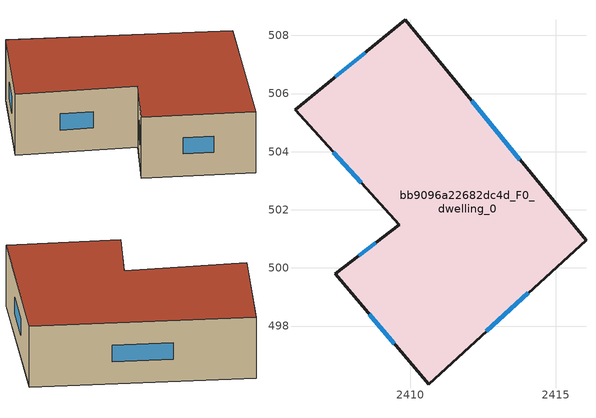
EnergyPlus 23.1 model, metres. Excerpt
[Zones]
bb9096a22682dc4d_F0_dwelling_0
 floor ground (EU_floor_Construction): 2409.84,508.53 2416.05,500.95 2410.64,496 2407.42,499.8 2409.62,501.48 2406.04,505.43 z0
 wall outside (EU_wall_Construction): 2406.04,505.43 2409.62,501.48 2407.42,499.8 2410.64,496 2416.05,500.95 2409.84,508.53 2406.04,505.43 z0:3
 window (EU_Window_Construction): 2407.35,503.99 2408.31,502.93 / 2408.45,507.4 2407.43,506.57 / 2413.77,503.73 2412.11,505.76 / 2412.62,497.82 2414.07,499.14 / 2408.6,498.41 2409.46,497.39 / 2408.82,500.87 2408.23,500.42 z1.1:1.9
 roof outside (EU_roof_Construction): 2416.05,500.95 2409.84,508.53 2406.04,505.43 2409.62,501.48 2407.42,499.8 2410.64,496 z3
[Building]
EU S2 Campaign: North Axis=0; Terrain=City; Solar Distribution=FullExterior
[Site:Location]
Bologna: Latitude=44.5; Longitude=11.25; Time Zone=1; Elevation=37
[SizingPeriod:WeatherFileDays]
AnnualSizingPeriod: Begin Month=1; Begin Day of Month=1; End Month=12; End Day of Month=31; Day of Week for Start Day=Monday; Use Weather File Daylight Saving Period=No; Use Weather File Rain and Snow Indicators=No
[MATERIAL]
EU_InternalMass_Material: Roughness=MediumRough; Thickness=0.1; Conductivity=1; Density=1800; Specific Heat=900; Thermal Absorptance=0.9; Solar Absorptance=0.7; Visible Absorptance=0.7
[MATERIAL:NOMASS] Roughness=MediumRough; Thermal Absorptance=0.9; Solar Absorptance=0.7; Visible Absorptance=0.7
Name | Thermal Resistance
EU_wall_NoMass | 0.753012
EU_roof_NoMass | 0.675676
EU_floor_NoMass | 0.609756
[WINDOWMATERIAL:SIMPLEGLAZINGSYSTEM]
EU_Window_SimpleGlazing: UFactor=4.6; Solar Heat Gain Coefficient=0.85; Visible Transmittance=0.85
[CONSTRUCTION]
EU_wall_Construction: EU_wall_NoMass
EU_roof_Construction: EU_roof_NoMass
EU_floor_Construction: EU_floor_NoMass
EU_InternalMass_Construction: EU_InternalMass_Material
EU_Window_Construction: EU_Window_SimpleGlazing
[ZONE]
bb9096a22682dc4d_F0_dwelling_0: Type=1; Multiplier=1; Ceiling Height=autocalculate; Volume=179.978; Floor Area=autocalculate; Part of Total Floor Area=Yes
[INTERNALMASS]
bb9096a22682dc4d_F0_dwelling_0_EU_InternalMass: Construction=EU_InternalMass_Construction; Zone or ZoneList=bb9096a22682dc4d_F0_dwelling_0; Surface Area=59.9924
[OTHEREQUIPMENT]
EU_Step8_InternalGain_bb9096a22682dc4d_F0_dwelling_0_f000: Fuel Type=Electricity; Zone or ZoneList or Space or SpaceList=bb9096a22682dc4d_F0_dwelling_0; Schedule=EU_Step8_GainSchedule_bb9096a22682dc4d_F0_dwelling_0_f000; Design Level Calculation Method=Watts/Area; Power per Zone Floor Area=1; Fraction Latent=0; Fraction Radiant=0; Fraction Lost=0; Carbon Dioxide Generation Rate=0; EndUse Subcategory=EU_Step8_InternalGains
[ZONEVENTILATION:DESIGNFLOWRATE]
EU_ConstantAir_bb9096a22682dc4d_F0_dwelling_0: Zone or ZoneList or Space or SpaceList=bb9096a22682dc4d_F0_dwelling_0; Schedule=EU_AlwaysOn; Design Flow Rate Calculation Method=AirChanges/Hour; Air Changes per Hour=0.64; Ventilation Type=Natural; Fan Pressure Rise=0; Fan Total Efficiency=1; Constant Term Coefficient=1; Temperature Term Coefficient=0; Velocity Term Coefficient=0; Velocity Squared Term Coefficient=0; Minimum Indoor Temperature=-100; Maximum Indoor Temperature=100; Delta Temperature=-100; Minimum Outdoor Temperature=-100; Maximum Outdoor Temperature=100; Maximum Wind Speed=40
[HVACTEMPLATE:THERMOSTAT]
EU_HeatOnly_bb9096a22682dc4d_F0_dwelling_0: Constant Heating Setpoint=20; Constant Cooling Setpoint=50
[HVACTEMPLATE:ZONE:IDEALLOADSAIRSYSTEM]
bb9096a22682dc4d_F0_dwelling_0: Template Thermostat=EU_HeatOnly_bb9096a22682dc4d_F0_dwelling_0; System Availability Schedule=EU_AlwaysOn; Maximum Heating Supply Air Temperature=50; Minimum Cooling Supply Air Temperature=13; Maximum Heating Supply Air Humidity Ratio=0.0156; Minimum Cooling Supply Air Humidity Ratio=0.0077; Heating Limit=NoLimit; Cooling Limit=NoLimit; Heating Availability Schedule=EU_AlwaysOn; Cooling Availability Schedule=EU_CoolingOff; Dehumidification Control Type=ConstantSensibleHeatRatio; Cooling Sensible Heat Ratio=0.7; Dehumidification Setpoint=60; Humidification Control Type=None; Humidification Setpoint=30; Outdoor Air Method=None; Outdoor Air Flow Rate per Person=0.00944; Outdoor Air Flow Rate per Zone Floor Area=0; Outdoor Air Flow Rate per Zone=0; Demand Controlled Ventilation Type=None; Outdoor Air Economizer Type=NoEconomizer; Heat Recovery Type=None; Sensible Heat Recovery Effectiveness=0.7; Latent Heat Recovery Effectiveness=0.65
[SIZING:ZONE]
bb9096a22682dc4d_F0_dwelling_0: Zone Cooling Design Supply Air Temperature Input Method=SupplyAirTemperature; Zone Cooling Design Supply Air Temperature=13; Zone Heating Design Supply Air Temperature Input Method=SupplyAirTemperature; Zone Heating Design Supply Air Temperature=50; Zone Cooling Design Supply Air Humidity Ratio=0.008; Zone Heating Design Supply Air Humidity Ratio=0.008; Cooling Design Air Flow Method=DesignDay; Cooling Design Air Flow Rate=0; Cooling Minimum Air Flow per Zone Floor Area=0.000762; Cooling Minimum Air Flow=0; Cooling Minimum Air Flow Fraction=0.2; Heating Design Air Flow Method=DesignDay; Heating Design Air Flow Rate=0; Heating Maximum Air Flow per Zone Floor Area=0.002032; Heating Maximum Air Flow=0.141576; Heating Maximum Air Flow Fraction=0.3; Account for Dedicated Outdoor Air System=No; Dedicated Outdoor Air System Control Strategy=NeutralSupplyAir; Dedicated Outdoor Air Low Setpoint Temperature for Design=autosize; Dedicated Outdoor Air High Setpoint Temperature for Design=autosize; Zone Load Sizing Method=Sensible Load Only No Latent Load; Zone Latent Cooling Design Supply Air Humidity Ratio Input Method=HumidityRatioDifference; Zone Cooling Design Supply Air Humidity Ratio Difference=0.005; Zone Latent Heating Design Supply Air Humidity Ratio Input Method=HumidityRatioDifference; Zone Humidification Design Supply Air Humidity Ratio Difference=0.005
[SCHEDULE:CONSTANT]
Name | Hourly Value
EU_AlwaysOn | 1
EU_CoolingOff | 0
[SCHEDULE:FILE]
EU_Step8_GainSchedule_bb9096a22682dc4d_F0_dwelling_0_f000: File=../../schedules/bb9096a22682dc4d/bb9096a22682dc4d_F0_dwelling_0_f000_gain.csv; Column Number=1; Rows to Skip at Top=0; Number of Hours of Data=8760; Column Separator=Comma; Interpolate to Timestep=No; Minutes per Item=60; Adjust Schedule for Daylight Savings=Yes
